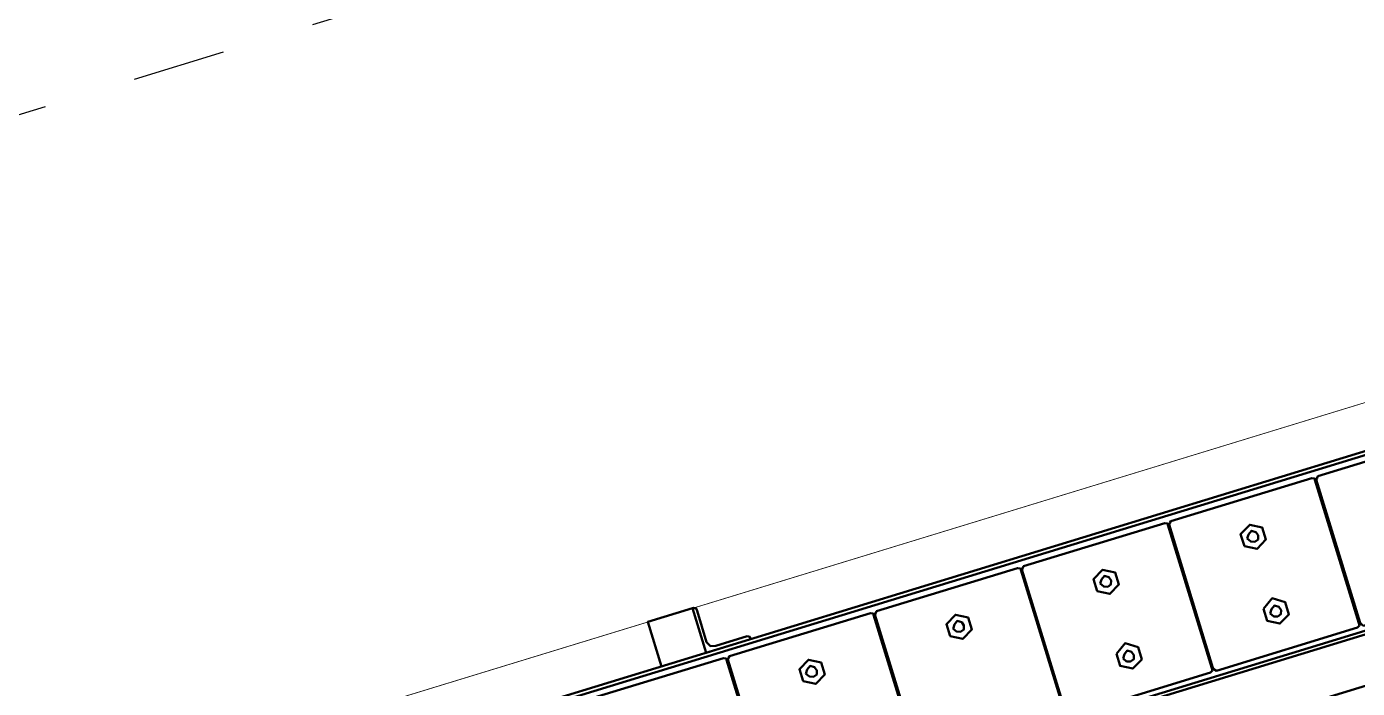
# Model space of a CAD drawing. Header units: inches. Extents: x 543393 to 2689207, y 1841861 to 9121372.
# Drawn here: x 547518.725 to 547520.152, y 1841969.806 to 1841970.516 of the extents above; entities that cross this region are included whole.
import ezdxf

# ---------------------------------------------------------------- set-up
doc = ezdxf.new("R2010")
doc.units = ezdxf.units.IN
doc.header["$MEASUREMENT"] = 0
doc.linetypes.add('ACAD_ISO04W100', pattern=[30, 24, -3, 0, -3])
doc.layers.add('CENTER', color=8, linetype='ACAD_ISO04W100')
doc.layers.add('Kich thuoc', color=8, linetype='Continuous', lineweight=18)

# ---------------------------------------------------------------- blocks, each defined once
blk = doc.blocks.new('Dan AC 220')
for points in [[(28.8, 958.9), (3788, 958.9), (3788, 3.9), (28.8, 3.9)], [(28.8, 3.9), (3788.8, 3.9), (3788.8, 958.9), (28.8, 958.9)]]:
    blk.add_lwpolyline(points, close=True)
at = {"lineweight": 50}
for points in [[(28.8, 294.8), (3788, 294.8)], [(78.9, 242), (3737.9, 242)], [(78.9, 238), (3737.9, 238)], [(1259.8, 216.3), (1258.4, 216.3)], [(1259.8, 215), (1258.4, 215)], [(1424.8, 216.3), (1423.5, 216.3)], [(1424.8, 215), (1423.5, 215)], [(1259.8, 212.3), (1258.4, 212.3)], [(1259.8, 210.9), (1258.4, 210.9)], [(1259.8, 204.1), (1258.4, 204.1)], [(1259.8, 202.8), (1258.4, 202.8), (1259.8, 202.8)], [(1424.8, 212.3), (1423.5, 212.3)], [(1424.8, 210.9), (1423.5, 210.9)], [(1424.8, 204.1), (1423.5, 204.1)], [(1424.8, 202.8), (1423.5, 202.8), (1424.8, 202.8)], [(1259.8, 198.7), (1258.4, 198.7)], [(1259.8, 194.7), (1258.4, 194.7)], [(1259.8, 194.7), (1258.4, 194.7), (1259.8, 194.7)], [(1259.8, 190.6), (1258.4, 190.6), (1259.8, 190.6)], [(1259.8, 189.3), (1258.4, 189.3)], [(1424.8, 198.7), (1423.5, 198.7)], [(1424.8, 194.7), (1423.5, 194.7)], [(1424.8, 194.7), (1423.5, 194.7), (1424.8, 194.7)], [(1424.8, 190.6), (1423.5, 190.6), (1424.8, 190.6)], [(1424.8, 189.3), (1423.5, 189.3)], [(1589.8, 198.7), (1588.5, 198.7)], [(1589.8, 194.7), (1588.5, 194.7)], [(1589.8, 194.7), (1588.5, 194.7), (1589.8, 194.7)], [(1589.8, 190.6), (1588.5, 190.6), (1589.8, 190.6)], [(1589.8, 189.3), (1588.5, 189.3)], [(1259.8, 183.8), (1258.4, 183.8)], [(1259.8, 182.5), (1258.4, 182.5)], [(1259.8, 174.4), (1258.4, 174.4)], [(1424.8, 183.8), (1423.5, 183.8)], [(1424.8, 182.5), (1423.5, 182.5)], [(1424.8, 174.4), (1423.5, 174.4)], [(1589.8, 183.8), (1588.5, 183.8)], [(1589.8, 182.5), (1588.5, 182.5)], [(1589.8, 174.4), (1588.5, 174.4)], [(1259.8, 169), (1258.4, 169)], [(1259.8, 164.9), (1258.4, 164.9)], [(1259.8, 163.6), (1258.4, 163.6)], [(1259.8, 162.2), (1258.4, 162.2), (1259.8, 162.2)], [(1259.8, 158.1), (1258.4, 158.1)], [(1424.8, 169), (1423.5, 169)], [(1424.8, 164.9), (1423.5, 164.9)], [(1424.8, 163.6), (1423.5, 163.6)], [(1424.8, 162.2), (1423.5, 162.2), (1424.8, 162.2)], [(1424.8, 158.1), (1423.5, 158.1)], [(1589.8, 169), (1588.5, 169)], [(1589.8, 164.9), (1588.5, 164.9)], [(1589.8, 163.6), (1588.5, 163.6)], [(1589.8, 162.2), (1588.5, 162.2), (1589.8, 162.2)], [(1589.8, 158.1), (1588.5, 158.1)], [(1259.8, 156.8), (1258.4, 156.8), (1259.8, 156.8)], [(1259.8, 152.7), (1258.4, 152.7)], [(1259.8, 150), (1258.4, 150), (1259.8, 150)], [(1259.8, 146), (1258.4, 146)], [(1259.8, 144.6), (1258.4, 144.6)], [(1259.8, 143.3), (1258.4, 143.3)], [(1424.8, 156.8), (1423.5, 156.8), (1424.8, 156.8)], [(1424.8, 152.7), (1423.5, 152.7)], [(1424.8, 150), (1423.5, 150), (1424.8, 150)], [(1424.8, 146), (1423.5, 146)], [(1424.8, 144.6), (1423.5, 144.6)], [(1424.8, 143.3), (1423.5, 143.3)], [(1589.8, 156.8), (1588.5, 156.8), (1589.8, 156.8)], [(1589.8, 152.7), (1588.5, 152.7)], [(1589.8, 150), (1588.5, 150), (1589.8, 150)], [(1589.8, 146), (1588.5, 146)], [(1589.8, 144.6), (1588.5, 144.6)], [(1589.8, 143.3), (1588.5, 143.3)], [(1754.9, 150), (1753.5, 150), (1754.9, 150)], [(1754.9, 146), (1753.5, 146)], [(1754.9, 144.6), (1753.5, 144.6)], [(1754.9, 143.3), (1753.5, 143.3)], [(1259.8, 133.8), (1258.4, 133.8)], [(1259.8, 132.4), (1258.4, 132.4)], [(1259.8, 131.1), (1258.4, 131.1)], [(1424.8, 133.8), (1423.5, 133.8)], [(1424.8, 132.4), (1423.5, 132.4)], [(1424.8, 131.1), (1423.5, 131.1)], [(1589.8, 133.8), (1588.5, 133.8)], [(1589.8, 132.4), (1588.5, 132.4)], [(1589.8, 131.1), (1588.5, 131.1)], [(1754.9, 133.8), (1753.5, 133.8)], [(1754.9, 132.4), (1753.5, 132.4)], [(1754.9, 131.1), (1753.5, 131.1)], [(1259.8, 123), (1258.4, 123), (1259.8, 123)], [(1259.8, 121.6), (1258.4, 121.6)], [(1424.8, 123), (1423.5, 123), (1424.8, 123)], [(1424.8, 121.6), (1423.5, 121.6)], [(1589.8, 123), (1588.5, 123), (1589.8, 123)], [(1589.8, 121.6), (1588.5, 121.6)], [(1754.9, 123), (1753.5, 123), (1754.9, 123)], [(1754.9, 121.6), (1753.5, 121.6)], [(1259.8, 104), (1258.4, 104)], [(1424.8, 104), (1423.5, 104)], [(1589.8, 104), (1588.5, 104)], [(1754.9, 104), (1753.5, 104)], [(3737.9, 58), (78.9, 58)], [(3687.9, 54), (128.9, 54)], [(1938.8, 3.9), (1988.9, 3.9), (1988.9, 54)]]:
    blk.add_lwpolyline(points, dxfattribs=at)
for points in [[(1258.4, 228.5), (1257.1, 231.2), (1255.7, 232.5), (1097.5, 232.5), (1094.8, 231.2), (1094.8, 228.5), (1094.8, 67.5), (1094.8, 66.2), (1097.5, 64.8), (1255.7, 64.8), (1257.1, 66.2), (1258.4, 67.5)], [(1423.5, 228.5), (1422.1, 231.2), (1420.8, 232.5), (1262.5, 232.5), (1259.8, 231.2), (1259.8, 228.5), (1259.8, 67.5), (1259.8, 66.2), (1262.5, 64.8), (1420.8, 64.8), (1422.1, 66.2), (1423.5, 67.5)], [(1588.5, 228.5), (1587.1, 231.2), (1585.8, 232.5), (1427.5, 232.5), (1424.8, 231.2), (1424.8, 228.5), (1424.8, 67.5), (1424.8, 66.2), (1427.5, 64.8), (1585.8, 64.8), (1587.1, 66.2), (1588.5, 67.5)], [(1753.5, 228.5), (1752.2, 231.2), (1750.8, 232.5), (1592.5, 232.5), (1589.8, 231.2), (1589.8, 228.5), (1589.8, 67.5), (1589.8, 66.2), (1592.5, 64.8), (1750.8, 64.8), (1752.2, 66.2), (1753.5, 67.5)], [(1918.5, 228.5), (1917.2, 231.2), (1915.8, 232.5), (1757.6, 232.5), (1754.9, 231.2), (1754.9, 228.5), (1754.9, 67.5), (1754.9, 66.2), (1757.6, 64.8), (1915.8, 64.8), (1917.2, 66.2), (1918.5, 67.5)], [(2083.6, 228.5), (2082.2, 231.2), (2080.9, 232.5), (1922.6, 232.5), (1919.9, 231.2), (1919.9, 228.5), (1919.9, 67.5), (1919.9, 66.2), (1922.6, 64.8), (2080.9, 64.8), (2082.2, 66.2), (2083.6, 67.5)], [(1258.4, 209.5), (1259.8, 209.5)], [(1353.1, 183.8), (1353.1, 197.4), (1340.9, 204.1), (1328.8, 197.4), (1328.8, 183.8), (1340.9, 175.7)], [(1423.5, 209.5), (1424.8, 209.5)], [(1518.1, 183.8), (1518.1, 197.4), (1506, 204.1), (1493.8, 197.4), (1493.8, 183.8), (1506, 175.7)], [(1347.7, 190.6), (1345, 194.7), (1340.9, 196), (1336.9, 194.7), (1335.5, 190.6), (1336.9, 186.5), (1340.9, 183.8), (1345, 186.5)], [(1512.7, 190.6), (1510, 194.7), (1506, 196), (1501.9, 194.7), (1500.6, 190.6), (1501.9, 186.5), (1506, 183.8), (1510, 186.5)], [(1258.4, 177.1), (1259.8, 177.1)], [(1423.5, 177.1), (1424.8, 177.1)], [(1588.5, 177.1), (1589.8, 177.1)], [(1258.4, 139.2), (1259.8, 139.2)], [(1423.5, 139.2), (1424.8, 139.2)], [(1588.5, 139.2), (1589.8, 139.2)], [(1753.5, 139.2), (1754.9, 139.2)], [(1258.4, 127), (1259.8, 127)], [(1353.1, 113.5), (1353.1, 100), (1340.9, 93.2), (1328.8, 100), (1328.8, 113.5), (1340.9, 120.3)], [(1423.5, 127), (1424.8, 127)], [(1518.1, 113.5), (1518.1, 100), (1506, 93.2), (1493.8, 100), (1493.8, 113.5), (1506, 120.3)], [(1588.5, 127), (1589.8, 127)], [(1683.2, 113.5), (1683.2, 100), (1671, 93.2), (1658.8, 100), (1658.8, 113.5), (1671, 120.3)], [(1753.5, 127), (1754.9, 127)], [(1848.2, 113.5), (1848.2, 100), (1836, 93.2), (1823.9, 100), (1823.9, 113.5), (1836, 120.3)], [(1347.7, 106.7), (1345, 110.8), (1340.9, 112.2), (1336.9, 110.8), (1335.5, 106.7), (1336.9, 102.7), (1340.9, 100), (1345, 102.7)], [(1512.7, 106.7), (1510, 110.8), (1506, 112.2), (1501.9, 110.8), (1500.6, 106.7), (1501.9, 102.7), (1506, 100), (1510, 102.7)], [(1677.8, 106.7), (1675.1, 110.8), (1671, 112.2), (1666.9, 110.8), (1665.6, 106.7), (1666.9, 102.7), (1671, 100), (1675.1, 102.7)], [(1842.8, 106.7), (1840.1, 110.8), (1836, 112.2), (1832, 110.8), (1830.6, 106.7), (1832, 102.7), (1836, 100), (1840.1, 102.7)], [(1891.5, 49.9), (1888.8, 51.3), (1888.8, 54), (1938.8, 54), (1938.8, 3.9), (1937.5, 3.9), (1934.8, 5.3), (1934.8, 8), (1934.8, 43.2), (1932.1, 48.6), (1926.7, 49.9)]]:
    blk.add_lwpolyline(points, close=True, dxfattribs=at)
blk = doc.blocks.new('NDK1')
at = {"layer": 'CENTER', "color": 8, "ltscale": 0.015}
blk.add_line((250949.4, 54243.5), (238709.4, 54243.5), dxfattribs=at)
blk.add_blockref('Dan AC 220', (240604.4, 54957.5))

msp = doc.modelspace()

# ---------------------------------------------------------------- block references
at = {"layer": 'Kich thuoc', "xscale": 0.001, "yscale": 0.001, "zscale": 0.001, "rotation": 197.0123114188912}
msp.add_blockref('NDK1', (547735.2883, 1842093.4113), dxfattribs=at)

doc.saveas('drawing.dxf')
